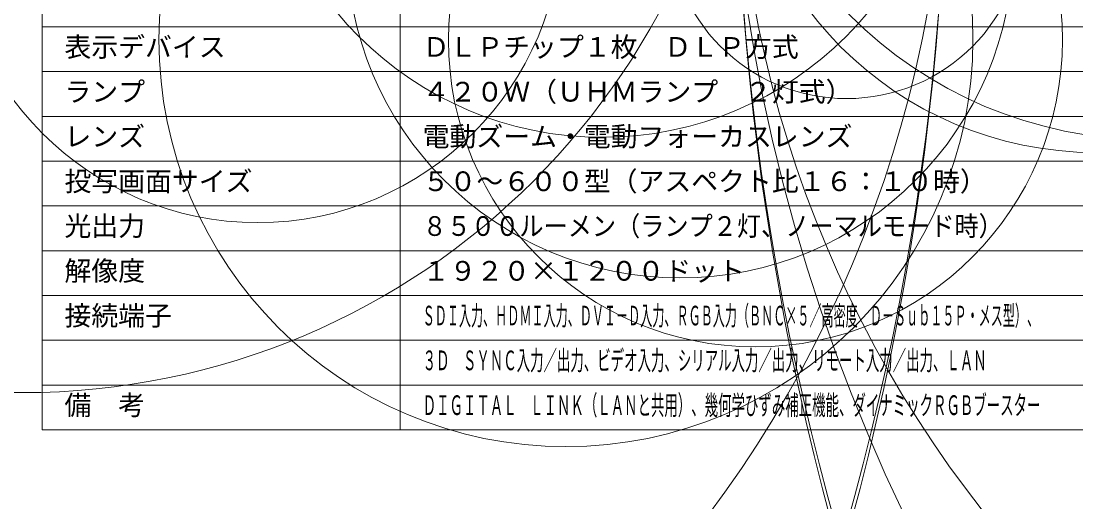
# Model space of a CAD drawing. Units: millimetres, scale not verified. Extents: x -578 to 632, y -295 to 323.
# Drawn here: x -64.8 to 52.9, y -64.5 to -10.9 of the extents above; entities that cross this region are included whole.
import ezdxf
from ezdxf.enums import TextEntityAlignment as Align

# ---------------------------------------------------------------- set-up
doc = ezdxf.new("R2010")
doc.units = ezdxf.units.MM
doc.header["$LTSCALE"] = 0.125
doc.layers.add('0-2_MOJI1', color=7, linetype='Continuous')
doc.layers.add('0-3_WAKU', color=1, linetype='Continuous', lineweight=18)
doc.layers.add('0-6_GAIKEI', color=1, linetype='Continuous', lineweight=18)
doc.styles.add('ＭＳ ゴシック', font='')
doc.styles.get('ＭＳ ゴシック').set_extended_font_data('MS Gothic')

msp = doc.modelspace()

# ---------------------------------------------------------------- linework, layer by layer
at = {"layer": '0-3_WAKU', "color": 4}
for p, q in [((-62.5005, -6.4999), (-62.5005, -56.4999)), ((-22.5005, -56.4999), (-22.5005, -6.4999)), ((-62.5005, -56.4999), (62.4995, -56.4999))]:
    msp.add_line(p, q, dxfattribs=at)
at = {"layer": '0-3_WAKU'}
for p, q in [((-62.5005, -11.4999), (62.4995, -11.4999)), ((-62.5005, -16.4999), (62.4995, -16.4999)), ((-62.5005, -21.4999), (62.4995, -21.4999)), ((-62.5005, -26.4999), (62.4995, -26.4999)), ((-62.5005, -31.4999), (62.4995, -31.4999)), ((-62.5005, -36.4999), (62.4995, -36.4999)), ((-62.5005, -41.4999), (62.4995, -41.4999)), ((-62.5005, -46.4999), (62.4995, -46.4999)), ((-62.5005, -51.4999), (62.4995, -51.4999))]:
    msp.add_line(p, q, dxfattribs=at)
at = {"layer": '0-6_GAIKEI'}
for centre, radius in [((-269.8764, 14.0454), 308.4259), ((323.5204, 14.0453), 308.584), ((-258.8361, 14.0451), 297.4007), ((312.821, 14.0448), 297.8996), ((215.3962, 21.4887), 201.537), ((-95.8263, 14.3289), 134.3757), ((144.1833, 14.3259), 129.2616), ((-64.7268, 28.4614), 80.8031), ((61.2297, 23.2875), 47.3848), ((55.1241, 14.6618), 40.1869), ((0.0757, 14.656), 38.4881), ((-38.4205, 0.6172), 33.9726), ((8.733, -2.3165), 37.2143), ((-3.9993, -12.9232), 45.4484)]:
    msp.add_circle(centre, radius, dxfattribs=at)
at = {"layer": '0-6_GAIKEI', "color": 7}
for centre, radius in [((17.159, -12.953), 34.2828), ((27.3302, 0.3954), 19.9032)]:
    msp.add_circle(centre, radius, dxfattribs=at)

# ---------------------------------------------------------------- texts
at = {"layer": '0-2_MOJI1', "style": 'ＭＳ ゴシック'}
for s, p in [('表示デバイス', (-60.0005, -15.4999)), ('ＤＬＰチップ１枚\u3000ＤＬＰ方式', (-20.0005, -15.4999)), ('ランプ', (-60.0005, -20.4999)), ('４２０Ｗ（ＵＨＭランプ\u3000２灯式）\u3000', (-20.0005, -20.4999)), ('レンズ', (-60.0005, -25.4999)), ('電動ズーム・電動フォーカスレンズ', (-20.0005, -25.4999)), ('投写画面サイズ', (-60.0005, -30.4999)), ('５０～６００型（アスペクト比１６：１０時）', (-20.0005, -30.4999)), ('光出力', (-60.0005, -35.4999)), ('解像度', (-60.0005, -40.4999)), ('１９２０×１２００ドット', (-20.0005, -40.4999)), ('接続端子', (-60.0005, -45.4999)), ('備\u3000考\u3000', (-60.0005, -55.4999))]:
    msp.add_text(s, height=2.199, dxfattribs=at).set_placement(p, align=Align.BOTTOM_LEFT)
for s, width, p in [('８５００ルーメン（ランプ２灯、ノーマルモード時）', 0.9, (-20.0005, -35.4999)), ('ＳＤＩ入力、ＨＤＭＩ入力、ＤＶＩ－Ｄ入力、ＲＧＢ入力（ＢＮＣ×５／高密度\u3000Ｄ－Ｓｕｂ１５Ｐ・メス型）、', 0.45, (-20.0005, -45.4999)), ('３Ｄ\u3000ＳＹＮＣ入力／出力、ビデオ入力、シリアル入力／出力、リモート入力／出力、ＬＡＮ', 0.5, (-20.0005, -50.4999)), ('ＤＩＧＩＴＡＬ\u3000ＬＩＮＫ（ＬＡＮと共用）、幾何学ひずみ補正機能、ダイナミックＲＧＢブースター', 0.5, (-20.0005, -55.4999))]:
    msp.add_text(s, height=2.199, dxfattribs=dict(at, width=width)).set_placement(p, align=Align.BOTTOM_LEFT)

doc.saveas('drawing.dxf')
